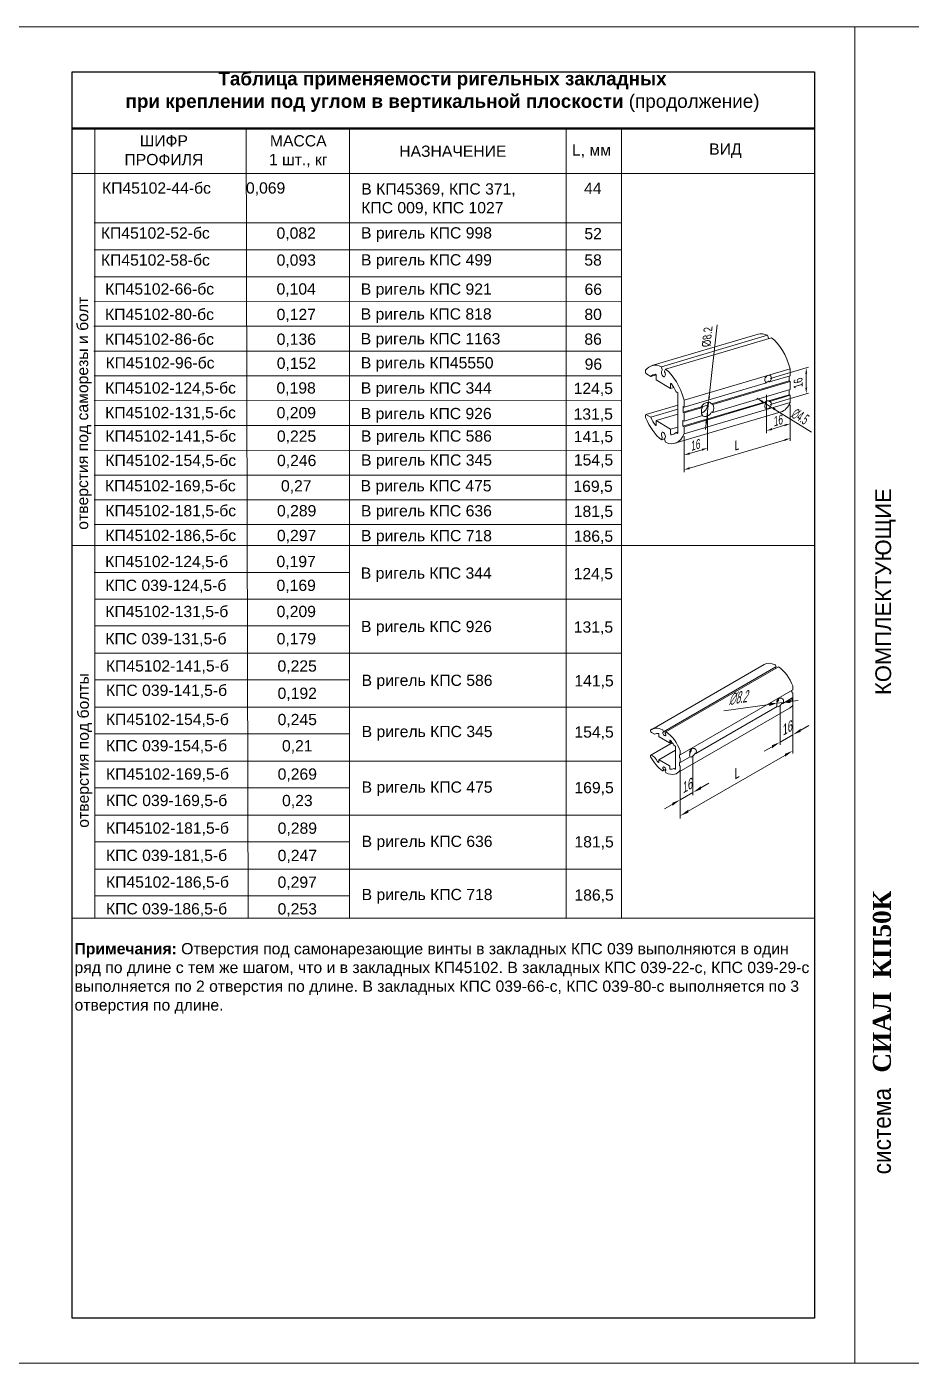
# Model space of a CAD drawing. Extents: x -37 to 4620, y -49 to 348.
# Drawn here: x 1269.9 to 1466.5, y 0 to 297 of the extents above; entities that cross this region are included whole.
import ezdxf
from ezdxf.enums import TextEntityAlignment as Align

# ---------------------------------------------------------------- set-up
doc = ezdxf.new("R2010")
doc.units = 0
doc.header["$LTSCALE"] = 5
doc.layers.get('0').update_dxf_attribs({"linetype": 'CONTINUOUS', "lineweight": 30})
for name, color, linetype, lineweight in [('3', 1, 'CONTINUOUS', 20), ('4', 160, 'CONTINUOUS', 18), ('PV-68991', 7, 'CONTINUOUS', 15), ('PV-8BE8', 7, 'CONTINUOUS', 15), ('Рамки', 1, 'CONTINUOUS', 15), ('Текстовый', 7, 'CONTINUOUS', 9)]:
    doc.layers.add(name, color=color, linetype=linetype, lineweight=lineweight)
doc.layers.add('Скрытые', color=14, linetype='CONTINUOUS', plot=False)
doc.styles.add('24', font='RUSS.SHX', dxfattribs={"width": 0.7, "height": 2.4})
doc.styles.add('3', font='RUSS.SHX', dxfattribs={"width": 0.7, "height": 3})
doc.styles.add('Каталожный', font='arial.ttf', dxfattribs={"height": 2.5})
doc.styles.add('Фирм', font='arial.ttf', dxfattribs={"height": 3.5})
doc.styles.add('Фирм5', font='timesbd.ttf', dxfattribs={"height": 4})

# ---------------------------------------------------------------- blocks, each defined once
blk = doc.blocks.new('*U46')
at = {"layer": 'PV-68991'}
for p, q in [((-1427.65, -1343.16, -89.79), (-1436, -1358.94, -85.04)), ((-1427.87, -1343.42, -89.85), (-1429.69, -1344.99, -91.12)), ((-1439.18, -1348.29, -103.72), (-1438.3, -1348.29, -102.19)), ((-1432.04, -1347.01, -92.77), (-1438.33, -1352.41, -97.16)), ((-1437.41, -1346.77, -102.49), (-1438.23, -1348.32, -102.02)), ((-1432.04, -1347.01, -92.77), (-1437.72, -1357.74, -89.54)), ((-1437.33, -1347.45, -101.51), (-1437.41, -1346.77, -102.49)), ((-1429.69, -1344.99, -91.12), (-1436.78, -1358.4, -87.08)), ((-1432.91, -1346.4, -95.03), (-1432.04, -1347.01, -92.77)), ((-1421.84, -1350.48, -70.59), (-1423.25, -1353.14, -69.79)), ((-1421.84, -1350.48, -70.59), (-1420.03, -1348.92, -69.32)), ((-1443.47, -1357.91, -99.44), (-1471.26, -1410.46, -83.62)), ((-1442.39, -1352.46, -104.25), (-1470.18, -1405, -88.43)), ((-1441.67, -1358.47, -95.59), (-1463.27, -1399.32, -83.29)), ((-1425.11, -1358.14, -66.9), (-1452.9, -1410.69, -51.09)), ((-1423.34, -1356.62, -65.67), (-1451.13, -1409.16, -49.85)), ((-1420.13, -1352.46, -65.14), (-1447.92, -1405, -49.32)), ((-1442.12, -1358.86, -95.9), (-1443.47, -1357.91, -99.44)), ((-1441.67, -1358.47, -95.59), (-1442.12, -1358.86, -95.9)), ((-1440.57, -1359.24, -92.71), (-1441.67, -1358.47, -95.59)), ((-1440.68, -1354.44, -98.81), (-1441.47, -1355.11, -99.36)), ((-1441.47, -1355.11, -99.36), (-1433.62, -1360.61, -78.82)), ((-1440.68, -1354.44, -98.81), (-1441.15, -1355.33, -98.54)), ((-1438.33, -1352.41, -97.16), (-1440.22, -1355.99, -96.08)), ((-1438.33, -1352.41, -97.16), (-1439.19, -1351.81, -99.42)), ((-1430.48, -1357.91, -76.63), (-1431.33, -1359.5, -76.14)), ((-1430.48, -1357.91, -76.63), (-1424.2, -1352.5, -72.23)), ((-1429.62, -1358.51, -74.36), (-1430.48, -1357.91, -76.63)), ((-1425.2, -1357.47, -67.88), (-1425.11, -1358.14, -66.9)), ((-1423.34, -1356.62, -65.67), (-1424.22, -1356.63, -67.2)), ((-1424.2, -1352.5, -72.23), (-1423.33, -1353.11, -69.97)), ((-1437, -1362.44, -82.5), (-1464.79, -1414.98, -66.69)), ((-1442.12, -1358.86, -95.9), (-1463.72, -1399.7, -83.6)), ((-1438.36, -1361.49, -86.04), (-1459.96, -1402.34, -73.75)), ((-1441.02, -1359.63, -93.02), (-1445.87, -1368.8, -90.26)), ((-1439.45, -1360.73, -88.92), (-1444.3, -1369.89, -86.16)), ((-1439.01, -1360.34, -88.6), (-1443.85, -1369.51, -85.84)), ((-1441.02, -1359.63, -93.02), (-1440.57, -1359.24, -92.71)), ((-1439.45, -1360.73, -88.92), (-1441.02, -1359.63, -93.02)), ((-1439.01, -1360.34, -88.6), (-1439.45, -1360.73, -88.92)), ((-1437.91, -1361.11, -85.73), (-1439.01, -1360.34, -88.6)), ((-1438.36, -1361.49, -86.04), (-1437.91, -1361.11, -85.73)), ((-1437, -1362.44, -82.5), (-1438.36, -1361.49, -86.04)), ((-1433.62, -1360.61, -78.82), (-1432.84, -1359.93, -78.27)), ((-1448.52, -1373.81, -88.75), (-1448.08, -1373.43, -88.44)), ((-1444.01, -1369.64, -85.95), (-1445.52, -1372.49, -85.1)), ((-1444.3, -1369.89, -86.16), (-1443.85, -1369.51, -85.84)), ((-1448.52, -1373.81, -88.75), (-1468.81, -1412.17, -77.21)), ((-1446.96, -1374.91, -84.65), (-1467.24, -1413.27, -73.1)), ((-1446.51, -1374.52, -84.33), (-1466.79, -1412.88, -72.79)), ((-1446.51, -1374.52, -84.33), (-1446.96, -1374.91, -84.65)), ((-1464.52, -1401.21, -83.15), (-1469.91, -1411.4, -80.08)), ((-1464.07, -1400.82, -82.84), (-1469.46, -1411.02, -79.77)), ((-1464.07, -1400.82, -82.84), (-1464.52, -1401.21, -83.15)), ((-1463.72, -1399.7, -83.6), (-1463.27, -1399.32, -83.29)), ((-1459.51, -1401.95, -73.43), (-1459.96, -1402.34, -73.75)), ((-1471.26, -1410.46, -83.62), (-1469.91, -1411.4, -80.08)), ((-1460.75, -1403.84, -73.29), (-1466.14, -1414.04, -70.23)), ((-1460.75, -1403.84, -73.29), (-1460.3, -1403.46, -72.98)), ((-1452.01, -1409.17, -51.38), (-1451.13, -1409.16, -49.85)), ((-1469.91, -1411.4, -80.08), (-1469.46, -1411.02, -79.77)), ((-1469.46, -1411.02, -79.77), (-1468.54, -1411.66, -77.36)), ((-1468.81, -1412.17, -77.21), (-1467.24, -1413.27, -73.1)), ((-1467.24, -1413.27, -73.1), (-1466.79, -1412.88, -72.79)), ((-1466.79, -1412.88, -72.79), (-1465.87, -1413.53, -70.38)), ((-1466.14, -1414.04, -70.23), (-1464.79, -1414.98, -66.69))]:
    blk.add_line(p, q, dxfattribs=at)
at = {"layer": 'PV-68991', "extrusion": (0.742404, -0.519837, -0.422618)}
for centre, major_axis, ratio, start_param, end_param in [((-1431.26, -1352.46, -84.7), (11.13, 0, 19.55), 0.519837, -2.536382, -1.752785), ((-1428.25, -1343.16, -90.84), (0.6, 0, 1.05), 0.519837, -1.752785, 0.517507), ((-1431.26, -1352.46, -84.7), (-11.13, 0, -19.55), 0.519837, -0.577407, 0.429804), ((-1438.37, -1348.42, -102.15), (0.148, 0, 0.261), 0.519837, -1.576888, -0.142881), ((-1437.16, -1347.38, -101.31), (-0.148, 0, -0.261), 0.519837, -1.963697, -0.52969), ((-1431.26, -1352.46, -84.7), (11.13, 0, 19.55), 0.519837, -0.353793, 0.429804), ((-1419.65, -1349.18, -68.32), (0.6, 0, 1.05), 0.519837, -2.624085, -0.353793), ((-1431.26, -1352.46, -84.7), (-11.13, 0, -19.55), 0.519837, -2.536382, -1.529171), ((-1425.36, -1357.53, -68.09), (0.148, 0, 0.261), 0.519837, -1.963697, -0.52969), ((-1424.15, -1356.49, -67.24), (-0.148, 0, -0.261), 0.519837, -1.576888, -0.142881), ((-1445.96, -1371.47, -87.14), (0, 2.68, -3.3), 0.742404, -1.624529, 0.081243), ((-1445.96, -1371.47, -87.14), (0, -2.68, 3.3), 0.742404, -1.624529, 0.259314), ((-1446.41, -1371.85, -87.46), (0, 2.68, -3.3), 0.742404, 0.259314, 1.517064), ((-1446.41, -1371.85, -87.46), (0, -2.68, 3.3), 0.742404, 0.259314, 1.517064), ((-1464.75, -1400.02, -85.02), (0, -1.42, 1.75), 0.742404, -0.206725, 5.124696), ((-1464.3, -1399.63, -84.71), (0, -1.42, 1.75), 0.742404, -1.158489, -0.206725), ((-1459.73, -1403.53, -71.88), (0, 1.42, -1.75), 0.742404, -0.206725, 5.124696), ((-1459.28, -1403.15, -71.56), (0, 1.42, -1.75), 0.742404, -1.158489, -0.206725)]:
    blk.add_ellipse(centre, major_axis=major_axis, ratio=ratio, start_param=start_param, end_param=end_param, dxfattribs=at)
at = {"layer": 'PV-68991', "extrusion": (-0.742404, 0.519837, 0.422618)}
for centre, major_axis, ratio, start_param, end_param in [((-1437.22, -1348.28, -100.3), (-0.94, 0, -1.65), 0.519837, 0.142881, 5.10529), ((-1432.68, -1346.21, -94.87), (-0.247, 0, -0.435), 0.519837, -0.974416, 1.053289), ((-1431.26, -1352.46, -84.7), (-8.66, 0, -15.21), 0.519837, -1.292701, -0.974416), ((-1431.26, -1352.46, -84.7), (8.66, 0, 15.21), 0.519837, -0.060598, 0.257686), ((-1431.26, -1352.46, -84.7), (-8.66, 0, -15.21), 0.519837, -0.060598, 0.257686), ((-1439.41, -1352, -99.58), (-0.247, 0, -0.435), 0.519837, -2.088304, -0.060598), ((-1429.84, -1358.7, -74.52), (0.247, 0, 0.435), 0.519837, -0.974416, 1.053289), ((-1425.3, -1356.63, -69.09), (0.94, 0, 1.65), 0.519837, 0.142881, 5.10529), ((-1423.11, -1352.92, -69.81), (0.247, 0, 0.435), 0.519837, -2.088304, -0.060598), ((-1431.26, -1352.46, -84.7), (8.66, 0, 15.21), 0.519837, -1.292701, -0.974416), ((-1443.72, -1369.54, -85.57), (0, -2.68, 3.3), 0.742404, -2.450999, -0.559579), ((-1459.05, -1405, -68.88), (-11.13, 0, -19.55), 0.519837, 0, 0.577407), ((-1459.05, -1405, -68.88), (11.13, 0, 19.55), 0.519837, -1.612421, -0.605211), ((-1451.94, -1409.04, -51.42), (0.148, 0, 0.261), 0.519837, -2.239653, -1.564705), ((-1459.05, -1405, -68.88), (11.13, 0, 19.55), 0.519837, -0.429804, 0)]:
    blk.add_ellipse(centre, major_axis=major_axis, ratio=ratio, start_param=start_param, end_param=end_param, dxfattribs=at)

msp = doc.modelspace()

# ---------------------------------------------------------------- linework, layer by layer
at = {"linetype": 'Continuous', "lineweight": 50}
msp.add_line((1280.039, 274.363, -76.802), (1445.039, 274.369, -76.77), dxfattribs=at)
at = {"layer": '3', "color": 0, "linetype": 'Continuous'}
msp.add_line((1280.039, 264.363, -841.547), (1445.039, 264.363, -76.802), dxfattribs=at)
at = {"layer": '4', "linetype": 'Continuous'}
msp.add_line((1454, 297), (1454, 0), dxfattribs=at)
at = {"layer": '4', "extrusion": (0.573576, -0.346189, 0.742404)}
for p, q in [((1423.384, 230.742, -216.05), (1421.597, 214.815, -222.096)), ((1435.189, 218.861, -230.71), (1443.677, 221.372, -236.097)), ((1443.186, 219.868, -236.419), (1443.186, 216.786, -237.856)), ((1433.182, 213.851, -231.496), (1432.234, 214.437, -230.491)), ((1434.37, 215.174, -231.797), (1434.37, 206.693, -235.751)), ((1435.189, 213.06, -233.415), (1443.677, 215.572, -238.802)), ((1421.086, 210.259, -223.826), (1421.441, 213.42, -222.626)), ((1421.263, 211.296, -223.479), (1421.263, 202.815, -227.434)), ((1434.129, 213.266, -232.5), (1435.266, 212.564, -233.706)), ((1444.378, 206.934, -243.371), (1436.213, 211.978, -234.711)), ((1439.612, 212.989, -236.866), (1439.612, 204.982, -240.6)), ((1439.612, 212.989, -236.866), (1439.612, 208.245, -239.078)), ((1420.93, 208.864, -224.355), (1420.773, 207.47, -224.885)), ((1435.599, 207.601, -236.278), (1438.384, 208.425, -238.045)), ((1416.021, 206.008, -221.895), (1416.021, 201.263, -224.107)), ((1416.021, 206.008, -221.895), (1416.021, 198.001, -225.628)), ((1417.25, 198.908, -226.155), (1438.384, 205.162, -239.566)), ((1420.035, 202.995, -226.401), (1417.25, 202.171, -224.633))]:
    msp.add_line(p, q, dxfattribs=at)
at = {"layer": '4', "extrusion": (0.707107, -0.408248, 0.57735)}
for p, q in [((1424.854, 145.01, -79.609), (1435.009, 146.423, -91.048)), ((1438.067, 146.848, -94.492), (1436.662, 146.653, -92.909)), ((1437.364, 146.138, -94.133), (1437.364, 137.417, -100.3)), ((1439.719, 147.078, -96.353), (1441.372, 147.308, -98.215)), ((1440.193, 147.771, -96.443), (1440.193, 139.05, -102.609)), ((1440.193, 146.068, -97.647), (1440.193, 135.485, -105.13)), ((1440.193, 139.663, -102.176), (1437.364, 138.03, -99.867)), ((1441.96, 140.683, -103.62), (1443.728, 141.704, -105.063)), ((1435.596, 137.009, -98.424), (1433.829, 135.988, -96.98)), ((1416.947, 122.677, -85.717), (1438.425, 135.077, -103.254)), ((1418.007, 134.962, -78.328), (1418.007, 126.242, -84.495)), ((1415.179, 131.626, -77.223), (1415.179, 121.044, -84.706)), ((1415.179, 131.626, -77.223), (1415.179, 124.609, -82.186)), ((1419.775, 127.874, -85.505), (1421.543, 128.895, -86.949)), ((1415.179, 125.221, -81.753), (1418.007, 126.854, -84.062)), ((1413.411, 124.2, -80.309), (1411.643, 123.18, -78.866))]:
    msp.add_line(p, q, dxfattribs=at)
msp.add_arc((845.772, -752.825, 902.361), 1.063, 68.51657, 154.66044, dxfattribs=at)
at = {"layer": '4', "extrusion": (0.573576, -0.346189, 0.742404)}
for points in [[(933.827, -991.145, 576.143), (934.142, -991.533, 576.143), (935.148, -990.393, 576.143)], [(931.189, -993.29, 576.143), (931.504, -993.678, 576.143), (930.182, -994.43, 576.143)], [(918.371, -969.747, 576.143), (918.635, -970.172, 576.143), (917.228, -970.75, 576.143)], [(923.414, -983.988, 576.143), (923.914, -983.992, 576.143), (923.653, -985.49, 576.143)], [(923.377, -988.788, 576.143), (923.877, -988.791, 576.143), (923.639, -987.29, 576.143)], [(912.932, -973.119, 576.143), (913.195, -973.544, 576.143), (914.338, -972.541, 576.143)], [(921.9, -993.608, 576.143), (921.512, -993.923, 576.143), (922.653, -994.93, 576.143)], [(919.756, -990.97, 576.143), (919.368, -991.285, 576.143), (918.615, -989.964, 576.143)], [(919.107, -995.879, 576.143), (918.719, -996.194, 576.143), (919.859, -997.2, 576.143)], [(905.625, -973.589, 576.143), (905.237, -973.904, 576.143), (904.485, -972.583, 576.143)], [(907.77, -976.227, 576.143), (907.382, -976.543, 576.143), (908.522, -977.549, 576.143)], [(902.832, -975.86, 576.143), (902.444, -976.175, 576.143), (901.692, -974.854, 576.143)]]:
    msp.add_solid(points, dxfattribs=at)
at = {"layer": '4', "extrusion": (0.707107, -0.408248, 0.57735)}
for points in [[(844.69, -749.405, 902.361), (843.93, -749.747, 902.361), (845.336, -751.856, 902.361)], [(847.613, -755.903, 902.361), (846.853, -756.245, 902.361), (846.208, -753.794, 902.361)], [(843.11, -764.679, 902.361), (842.521, -765.268, 902.361), (841.048, -763.206, 902.361)], [(836.746, -758.315, 902.361), (836.157, -758.904, 902.361), (838.219, -760.377, 902.361)], [(836.487, -764.231, 902.361), (835.898, -764.82, 902.361), (837.96, -766.293, 902.361)], [(820.925, -742.493, 902.361), (820.335, -743.083, 902.361), (818.862, -741.02, 902.361)], [(814.561, -736.13, 902.361), (813.971, -736.719, 902.361), (816.034, -738.192, 902.361)], [(815.009, -742.752, 902.361), (814.42, -743.342, 902.361), (812.947, -741.279, 902.361)]]:
    msp.add_solid(points, dxfattribs=at)
at = {"layer": 'PV-8BE8', "extrusion": (-1.1e-15, 0.816497, 0.57735)}
for p, q in [((1433.845, 155.296, -76.79), (1408.831, 140.854, -76.79)), ((1436.456, 154.73, -76.79), (1411.442, 140.289, -76.79)), ((1436.997, 154.782, -76.79), (1411.983, 140.341, -76.79)), ((1436.326, 155.157, -76.79), (1436.465, 154.8, -76.79)), ((1440.167, 149.653, -76.79), (1415.153, 135.211, -76.79)), ((1440.016, 149.566, -76.79), (1440.016, 149.098, -76.79)), ((1440.193, 150.463, -76.79), (1440.193, 149.71, -76.79)), ((1440.193, 148.792, -76.79), (1440.193, 147.975, -76.79)), ((1439.47, 145.553, -76.79), (1414.456, 131.111, -76.79)), ((1436.713, 145.924, -76.79), (1418.607, 135.47, -76.79)), ((1440.167, 147.918, -76.79), (1437.964, 146.646, -76.79)), ((1440.016, 147.831, -76.79), (1440.016, 147.363, -76.79)), ((1440.193, 147.057, -76.79), (1440.193, 146.304, -76.79)), ((1408.763, 140.197, -76.79), (1409.442, 139.805, -76.79)), ((1410.406, 139.811, -76.79), (1410.406, 139.351, -76.79)), ((1411.451, 140.358, -76.79), (1411.312, 140.715, -76.79)), ((1411.975, 140.333, -76.79), (1411.836, 140.135, -76.79)), ((1413.418, 137.884, -76.79), (1408.612, 135.109, -76.79)), ((1410.494, 139.198, -76.79), (1412.792, 137.871, -76.79)), ((1413.258, 138.098, -76.79), (1412.855, 137.865, -76.79)), ((1412.881, 137.922, -76.79), (1412.881, 138.383, -76.79)), ((1413.844, 137.264, -76.79), (1414.03, 137.157, -76.79)), ((1414.118, 137.004, -76.79), (1414.118, 132.105, -76.79)), ((1409.442, 134.702, -76.79), (1408.763, 135.094, -76.79)), ((1410.406, 134.044, -76.79), (1410.406, 133.583, -76.79)), ((1414.118, 136.229, -76.79), (1410.432, 134.101, -76.79)), ((1412.792, 132.768, -76.79), (1410.494, 134.095, -76.79)), ((1415.002, 134.656, -76.79), (1415.002, 135.166, -76.79)), ((1417.356, 134.748, -76.79), (1415.153, 133.476, -76.79)), ((1415.179, 135.268, -76.79), (1415.179, 136.021, -76.79)), ((1415.179, 133.533, -76.79), (1415.179, 134.35, -76.79)), ((1411.969, 132.01, -76.79), (1411.303, 131.625, -76.79)), ((1411.312, 131.633, -76.79), (1411.451, 131.83, -76.79)), ((1411.836, 131.608, -76.79), (1411.975, 131.25, -76.79)), ((1411.91, 131.715, -76.79), (1411.844, 131.677, -76.79)), ((1412.881, 132.154, -76.79), (1412.881, 132.615, -76.79)), ((1414.03, 132.053, -76.79), (1413.844, 132.161, -76.79)), ((1415.002, 132.921, -76.79), (1415.002, 133.431, -76.79)), ((1415.179, 131.862, -76.79), (1415.179, 132.615, -76.79))]:
    msp.add_line(p, q, dxfattribs=at)
at = {"layer": 'PV-8BE8', "extrusion": (1.2e-15, 3e-16, -1)}
for centre, major_axis, start_param, end_param in [((1436.657, 150.425, -76.79), (-2.812, 4.871), 0, 0.6890987), ((1436.28, 155.153, -76.79), (0.0375, -0.065), -2.452494, -1.3089969), ((1440.104, 150.514, -76.79), (0.062, -0.108), -1.2667634, -0.7853982), ((1437.364, 146.75, -76.79), (-0.531, -0.92), 0.2954408, 1.2753555), ((1410.317, 139.862, -76.79), (-0.063, 0.108), 0.328489, 2.3561945), ((1417.83, 135.677, -76.79), (0.531, 0.92), -1.5725264, 0.0017301)]:
    msp.add_ellipse(centre, major_axis=major_axis, ratio=0.5773503, start_param=start_param, end_param=end_param, dxfattribs=at)
at = {"layer": 'PV-8BE8'}
for centre, major_axis, start_param, end_param in [((1436.657, 154.303, -76.79), (-0.238, 0.411), 0.134531, 1.0284629), ((1440.104, 149.047, -76.79), (0.063, -0.108), -2.3561945, -0.7853982), ((1436.304, 147.363, -76.79), (0.531, 0.92), -1.7779777, -0.9825054), ((1440.104, 147.312, -76.79), (0.063, -0.108), -2.3561945, -0.7853982), ((1408.763, 140.444, -76.79), (-0.151, 0.262), 0.0859023, 2.3561945), ((1411.643, 135.983, -76.79), (-2.812, 4.871), -0.6890987, 0.0859023), ((1409.442, 139.907, -76.79), (0.062, -0.108), -0.7853982, -0.0216117), ((1411.266, 140.711, -76.79), (-0.0375, 0.065), -1.8325957, -0.6890987), ((1411.405, 140.354, -76.79), (0.0375, -0.065), -0.1250096, 1.3089969), ((1411.882, 140.078, -76.79), (-0.0375, 0.065), 0.2617994, 1.6958059), ((1412.021, 140.276, -76.79), (-0.0375, 0.065), -0.8816977, 0.2617994), ((1411.643, 135.983, -76.79), (-2.812, 4.871), -1.8748292, -0.8816977), ((1410.494, 139.3, -76.79), (0.063, -0.108), -2.3561945, -0.7853982), ((1412.792, 137.973, -76.79), (0.063, -0.108), -0.7853982, 0.7853982), ((1413.844, 137.366, -76.79), (0.062, -0.108), -1.5491847, -0.7853982), ((1408.763, 134.847, -76.79), (-0.151, 0.262), -0.7853982, 1.484894), ((1411.643, 135.983, -76.79), (2.812, -4.871), -1.6566986, -0.8816977), ((1409.442, 134.6, -76.79), (-0.062, 0.108), -1.5491847, -0.7853982), ((1410.494, 133.993, -76.79), (-0.063, 0.108), -0.7853982, 0.7853982), ((1415.09, 135.319, -76.79), (0.062, -0.108), -0.7853982, 0.7853982), ((1415.09, 134.401, -76.79), (-0.062, 0.108), -2.3561945, -0.7853982), ((1415.09, 136.072, -76.79), (-0.062, 0.108), -2.3561945, -1.8748292), ((1416.947, 136.187, -76.79), (0.531, 0.92), -1.7779777, -0.9825054), ((1411.266, 131.69, -76.79), (0.0375, -0.065), -0.8816977, 0.2617994), ((1411.405, 131.888, -76.79), (0.0375, -0.065), 0.2617994, 1.6958059), ((1411.882, 131.612, -76.79), (-0.0375, 0.065), -0.1250096, 1.3089969), ((1412.021, 131.254, -76.79), (0.0375, -0.065), -1.8325957, -0.6890987), ((1411.643, 135.983, -76.79), (2.812, -4.871), -0.6890987, 0.3040329), ((1412.792, 132.666, -76.79), (-0.063, 0.108), -2.3561945, -0.7853982), ((1413.844, 132.059, -76.79), (-0.062, 0.108), -0.7853982, -0.0216117), ((1415.09, 133.584, -76.79), (0.062, -0.108), -0.7853982, 0.7853982), ((1415.09, 132.666, -76.79), (-0.062, 0.108), -2.3561945, -0.7853982), ((1415.09, 131.914, -76.79), (0.062, -0.108), 0.3040329, 0.7853982)]:
    msp.add_ellipse(centre, major_axis=major_axis, ratio=0.5773503, start_param=start_param, end_param=end_param, dxfattribs=at)
at = {"layer": 'PV-8BE8', "extrusion": (1.5e-15, 4e-16, -1)}
for centre, major_axis, start_param in [((1436.419, 154.795, -76.79), (0.0375, -0.065), -1.3089969), ((1436.657, 150.425, -76.79), (2.813, -4.871), -0.3040329)]:
    msp.add_ellipse(centre, major_axis=major_axis, ratio=0.5773503, start_param=start_param, end_param=0, dxfattribs=at)
at = {"layer": 'PV-8BE8', "extrusion": (1.3e-15, 3e-16, -1)}
for centre, major_axis, start_param, end_param in [((1437.034, 154.717, -76.79), (-0.0375, 0.065), 0, 0.8816977), ((1415.09, 135.115, -76.79), (-0.062, 0.108), -0.7853982, 0.7853982), ((1415.09, 133.38, -76.79), (-0.062, 0.108), -0.7853982, 0.7853982), ((1415.09, 132.87, -76.79), (-0.062, 0.108), -2.3561945, -0.7853982)]:
    msp.add_ellipse(centre, major_axis=major_axis, ratio=0.5773503, start_param=start_param, end_param=end_param, dxfattribs=at)
at = {"layer": 'PV-8BE8', "extrusion": (1.1e-15, 2e-16, -1)}
for centre, major_axis, start_param, end_param in [((1436.657, 150.425, -76.79), (2.812, -4.871), -2.259895, -1.2667634), ((1418.007, 135.575, -76.79), (-0.531, -0.92), 0.2954408, 1.2753555)]:
    msp.add_ellipse(centre, major_axis=major_axis, ratio=0.5773503, start_param=start_param, end_param=end_param, dxfattribs=at)
at = {"layer": 'PV-8BE8', "extrusion": (1.4e-15, 2e-16, -1)}
for centre, major_axis, start_param, end_param in [((1440.104, 148.843, -76.79), (0.062, -0.108), -2.3561945, -0.7853982), ((1440.104, 147.108, -76.79), (0.062, -0.108), -2.3561945, -0.7853982), ((1417.83, 135.677, -76.79), (-0.531, -0.92), -1.5725264, -0.0696665), ((1414.03, 132.156, -76.79), (0.062, -0.108), -0.7853982, 0.7853982)]:
    msp.add_ellipse(centre, major_axis=major_axis, ratio=0.5773503, start_param=start_param, end_param=end_param, dxfattribs=at)
at = {"layer": 'PV-8BE8', "extrusion": (1.3e-15, 2e-16, -1)}
for centre, major_axis, start_param, end_param in [((1440.104, 149.761, -76.79), (0.062, -0.108), -0.7853982, 0), ((1412.969, 138.332, -76.79), (-0.062, 0.108), -0.7853982, 1.2423074), ((1414.03, 137.055, -76.79), (0.062, -0.108), -2.3561945, -0.7853982), ((1410.317, 133.634, -76.79), (0.063, -0.108), -0.7853982, 1.2423074)]:
    msp.add_ellipse(centre, major_axis=major_axis, ratio=0.5773503, start_param=start_param, end_param=end_param, dxfattribs=at)
at = {"layer": 'PV-8BE8', "extrusion": (9e-16, 5e-16, -1)}
msp.add_ellipse((1437.187, 146.852, -76.79), major_axis=(0.531, 0.92), ratio=0.5773503, start_param=-1.5725264, end_param=0.0017301, dxfattribs=at)
at = {"layer": 'PV-8BE8', "extrusion": (1.4e-15, 3e-16, -1)}
for centre, major_axis, start_param, end_param in [((1437.187, 146.852, -76.79), (-0.531, -0.92), -1.5725264, -0.0696665), ((1411.643, 132.105, -76.79), (-0.238, 0.411), -1.6958059, 3.2666022)]:
    msp.add_ellipse(centre, major_axis=major_axis, ratio=0.5773503, start_param=start_param, end_param=end_param, dxfattribs=at)
at = {"layer": 'PV-8BE8', "extrusion": (1.3e-15, 1e-16, -1)}
msp.add_ellipse((1437.364, 146.75, -76.79), major_axis=(0.531, 0.92), ratio=0.5773503, start_param=0.2954408, end_param=1.2753555, dxfattribs=at)
at = {"layer": 'PV-8BE8', "extrusion": (1.3e-15, 5e-16, -1)}
msp.add_ellipse((1440.104, 148.026, -76.79), major_axis=(0.062, -0.108), ratio=0.5773503, start_param=-0.7853982, end_param=0, dxfattribs=at)
at = {"layer": 'PV-8BE8', "extrusion": (1.1e-15, 1e-16, -1)}
for centre, major_axis, start_param, end_param in [((1440.104, 146.355, -76.79), (0.062, -0.108), -0.7853982, -0.3040329), ((1411.643, 135.983, -76.79), (-2.187, 3.789), 0.0216117, 0.328489)]:
    msp.add_ellipse(centre, major_axis=major_axis, ratio=0.5773503, start_param=start_param, end_param=end_param, dxfattribs=at)
at = {"layer": 'PV-8BE8', "extrusion": (1.2e-15, 2e-16, -1)}
for centre, major_axis, start_param, end_param in [((1411.643, 139.861, -76.79), (0.238, -0.411), -1.6958059, 3.2666022), ((1415.09, 134.605, -76.79), (-0.062, 0.108), -2.3561945, -0.7853982), ((1411.643, 135.983, -76.79), (2.188, -3.789), 0.0216117, 0.328489)]:
    msp.add_ellipse(centre, major_axis=major_axis, ratio=0.5773503, start_param=start_param, end_param=end_param, dxfattribs=at)
at = {"layer": 'PV-8BE8', "extrusion": (1.4e-15, 4e-16, -1)}
msp.add_ellipse((1411.643, 135.983, -76.79), major_axis=(2.188, -3.789), ratio=0.5773503, start_param=-1.8992853, end_param=-1.592408, dxfattribs=at)
at = {"layer": 'PV-8BE8', "extrusion": (1.1e-15, 0, -1)}
msp.add_ellipse((1411.643, 135.983, -76.79), major_axis=(-2.187, 3.789), ratio=0.5773503, start_param=-1.8992853, end_param=-1.592408, dxfattribs=at)
at = {"layer": 'PV-8BE8', "extrusion": (1e-15, 3e-16, -1)}
msp.add_ellipse((1418.007, 135.575, -76.79), major_axis=(0.531, 0.92), ratio=0.5773503, start_param=0.2954408, end_param=1.2753555, dxfattribs=at)
at = {"layer": 'PV-8BE8', "extrusion": (1e-15, 2e-16, -1)}
msp.add_ellipse((1412.969, 132.103, -76.79), major_axis=(0.063, -0.108), ratio=0.5773503, start_param=0.328489, end_param=2.3561945, dxfattribs=at)
at = {"layer": 'PV-8BE8'}
for points, knots in [([(1436.668, 146.961, -76.79), (1436.657, 146.967, -76.79), (1436.648, 146.977, -76.79), (1436.633, 147.002, -76.79), (1436.628, 147.017, -76.79), (1436.623, 147.051, -76.79), (1436.625, 147.074, -76.79), (1436.635, 147.118, -76.79), (1436.645, 147.139, -76.79), (1436.655, 147.158, -76.79)], [0, 0, 0, 0, 0.03687425, 0.03687425, 0.07374849, 0.07374849, 0.12496911, 0.12496911, 0.17618972, 0.17618972, 0.17618972, 0.17618972]), ([(1436.701, 146.776, -76.79), (1436.707, 146.793, -76.79), (1436.712, 146.812, -76.79), (1436.716, 146.851, -76.79), (1436.715, 146.871, -76.79), (1436.709, 146.904, -76.79), (1436.704, 146.919, -76.79), (1436.689, 146.944, -76.79), (1436.679, 146.955, -76.79), (1436.668, 146.961, -76.79)], [0.15855332, 0.15855332, 0.15855332, 0.15855332, 0.20290149, 0.20290149, 0.24724967, 0.24724967, 0.28495841, 0.28495841, 0.32266715, 0.32266715, 0.32266715, 0.32266715]), ([(1437.883, 146.642, -76.79), (1437.873, 146.648, -76.79), (1437.86, 146.651, -76.79), (1437.833, 146.65, -76.79), (1437.819, 146.646, -76.79), (1437.79, 146.631, -76.79), (1437.773, 146.618, -76.79), (1437.744, 146.585, -76.79), (1437.73, 146.566, -76.79), (1437.72, 146.547, -76.79)], [0.37059092, 0.37059092, 0.37059092, 0.37059092, 0.40746517, 0.40746517, 0.44433941, 0.44433941, 0.49556003, 0.49556003, 0.54678064, 0.54678064, 0.54678064, 0.54678064]), ([(1437.883, 147.663, -76.79), (1437.895, 147.656, -76.79), (1437.908, 147.648, -76.79), (1437.935, 147.629, -76.79), (1437.949, 147.619, -76.79), (1437.975, 147.598, -76.79), (1437.989, 147.586, -76.79), (1438.012, 147.563, -76.79), (1438.021, 147.551, -76.79), (1438.027, 147.541, -76.79)], [0.32266715, 0.32266715, 0.32266715, 0.32266715, 0.36037589, 0.36037589, 0.39808463, 0.39808463, 0.4424328, 0.4424328, 0.48678098, 0.48678098, 0.48678098, 0.48678098]), ([(1438.027, 146.725, -76.79), (1438.021, 146.708, -76.79), (1438.012, 146.691, -76.79), (1437.989, 146.663, -76.79), (1437.975, 146.652, -76.79), (1437.949, 146.638, -76.79), (1437.935, 146.634, -76.79), (1437.908, 146.632, -76.79), (1437.895, 146.636, -76.79), (1437.883, 146.642, -76.79)], [-0.16411383, -0.16411383, -0.16411383, -0.16411383, -0.11976566, -0.11976566, -0.07541748, -0.07541748, -0.03770874, -0.03770874, 0, 0, 0, 0]), ([(1417.311, 135.785, -76.79), (1417.3, 135.791, -76.79), (1417.291, 135.801, -76.79), (1417.276, 135.826, -76.79), (1417.271, 135.841, -76.79), (1417.266, 135.876, -76.79), (1417.268, 135.898, -76.79), (1417.278, 135.942, -76.79), (1417.288, 135.963, -76.79), (1417.298, 135.982, -76.79)], [0, 0, 0, 0, 0.03687425, 0.03687425, 0.07374849, 0.07374849, 0.12496911, 0.12496911, 0.17618972, 0.17618972, 0.17618972, 0.17618972]), ([(1417.344, 135.6, -76.79), (1417.35, 135.617, -76.79), (1417.355, 135.636, -76.79), (1417.359, 135.676, -76.79), (1417.358, 135.695, -76.79), (1417.352, 135.728, -76.79), (1417.347, 135.743, -76.79), (1417.332, 135.769, -76.79), (1417.322, 135.779, -76.79), (1417.311, 135.785, -76.79)], [0.15855332, 0.15855332, 0.15855332, 0.15855332, 0.20290149, 0.20290149, 0.24724967, 0.24724967, 0.28495841, 0.28495841, 0.32266715, 0.32266715, 0.32266715, 0.32266715]), ([(1418.526, 135.466, -76.79), (1418.516, 135.472, -76.79), (1418.503, 135.476, -76.79), (1418.476, 135.475, -76.79), (1418.462, 135.47, -76.79), (1418.433, 135.456, -76.79), (1418.416, 135.442, -76.79), (1418.386, 135.409, -76.79), (1418.373, 135.39, -76.79), (1418.363, 135.372, -76.79)], [0.37059092, 0.37059092, 0.37059092, 0.37059092, 0.40746517, 0.40746517, 0.44433941, 0.44433941, 0.49556003, 0.49556003, 0.54678064, 0.54678064, 0.54678064, 0.54678064]), ([(1418.526, 136.487, -76.79), (1418.537, 136.48, -76.79), (1418.551, 136.472, -76.79), (1418.578, 136.454, -76.79), (1418.592, 136.443, -76.79), (1418.618, 136.423, -76.79), (1418.632, 136.41, -76.79), (1418.655, 136.387, -76.79), (1418.664, 136.375, -76.79), (1418.67, 136.366, -76.79)], [0.32266715, 0.32266715, 0.32266715, 0.32266715, 0.36037589, 0.36037589, 0.39808463, 0.39808463, 0.4424328, 0.4424328, 0.48678098, 0.48678098, 0.48678098, 0.48678098]), ([(1418.67, 135.549, -76.79), (1418.664, 135.532, -76.79), (1418.655, 135.516, -76.79), (1418.632, 135.487, -76.79), (1418.618, 135.476, -76.79), (1418.592, 135.462, -76.79), (1418.578, 135.458, -76.79), (1418.551, 135.457, -76.79), (1418.537, 135.46, -76.79), (1418.526, 135.466, -76.79)], [-0.16411383, -0.16411383, -0.16411383, -0.16411383, -0.11976566, -0.11976566, -0.07541748, -0.07541748, -0.03770874, -0.03770874, 0, 0, 0, 0])]:
    msp.add_open_spline(points, degree=3, knots=knots, dxfattribs=at)
at = {"layer": 'PV-8BE8', "extrusion": (1.5406e-12, 8.926e-13, -1)}
msp.add_open_spline([(1436.713, 145.924, -76.79), (1436.715, 145.925, -76.79), (1436.716, 145.929, -76.79), (1436.712, 145.941, -76.79), (1436.707, 145.95, -76.79), (1436.701, 145.959, -76.79)], degree=3, knots=[0.078915178, 0.078915178, 0.078915178, 0.078915178, 0.119765655, 0.119765655, 0.164113831, 0.164113831, 0.164113831, 0.164113831], dxfattribs=at)
at = {"layer": 'PV-8BE8', "extrusion": (-4.4425e-12, -6.5117e-12, -1)}
for points in [[(1437.72, 147.772, -76.79), (1437.73, 147.766, -76.79), (1437.744, 147.757, -76.79), (1437.773, 147.737, -76.79), (1437.79, 147.725, -76.79), (1437.819, 147.704, -76.79), (1437.833, 147.695, -76.79), (1437.86, 147.677, -76.79), (1437.873, 147.669, -76.79), (1437.883, 147.663, -76.79)], [(1418.363, 136.596, -76.79), (1418.373, 136.59, -76.79), (1418.386, 136.582, -76.79), (1418.416, 136.561, -76.79), (1418.433, 136.549, -76.79), (1418.462, 136.529, -76.79), (1418.476, 136.519, -76.79), (1418.503, 136.501, -76.79), (1418.516, 136.493, -76.79), (1418.526, 136.487, -76.79)]]:
    msp.add_open_spline(points, degree=3, knots=[-0.17618972, -0.17618972, -0.17618972, -0.17618972, -0.12496911, -0.12496911, -0.07374849, -0.07374849, -0.03687425, -0.03687425, 0, 0, 0, 0], dxfattribs=at)
at = {"layer": 'PV-8BE8', "extrusion": (4.5168e-12, 1.8474e-12, -1)}
msp.add_open_spline([(1417.356, 134.748, -76.79), (1417.358, 134.75, -76.79), (1417.359, 134.753, -76.79), (1417.355, 134.765, -76.79), (1417.35, 134.774, -76.79), (1417.344, 134.784, -76.79)], degree=3, knots=[0.078915178, 0.078915178, 0.078915178, 0.078915178, 0.119765655, 0.119765655, 0.164113831, 0.164113831, 0.164113831, 0.164113831], dxfattribs=at)
at = {"layer": 'Рамки', "linetype": 'Continuous'}
for p, q in [((1285.058, 274.364, -76.804), (1285.064, 98.918, -76.791)), ((1318.702, 274.365, -76.806), (1319.143, 98.918, -76.759)), ((1341.701, 274.366, -76.805), (1341.696, 98.918, -76.791)), ((1389.853, 274.367, -76.805), (1389.853, 98.918, -76.791)), ((1402.108, 274.368, -76.805), (1402.111, 98.918, -76.791)), ((1445.016, 268.103, -76.772), (1445.1, 120.858, -76.783)), ((1284.923, 253.429, -841.546), (1402.108, 253.428, -841.546)), ((1284.925, 247.427, -841.546), (1402.109, 247.401, -841.546)), ((1284.925, 241.426, -841.546), (1402.109, 241.425, -841.546)), ((1284.887, 235.923, -76.801), (1401.936, 235.897, -76.801)), ((1284.874, 230.433, -76.803), (1401.936, 230.432, -76.803)), ((1284.874, 224.933, -76.803), (1401.936, 224.906, -76.803)), ((1284.887, 219.421, -76.804), (1401.936, 219.44, -76.804)), ((1284.888, 213.91, -76.804), (1401.936, 213.883, -76.804)), ((1284.887, 208.399, -76.799), (1401.936, 208.4, -76.807)), ((1284.888, 202.887, -76.799), (1401.936, 202.861, -76.819)), ((1284.887, 197.376, -76.803), (1401.937, 197.375, -76.803)), ((1284.888, 191.864, -76.798), (1401.937, 191.838, -76.798)), ((1284.887, 186.353, -76.793), (1401.937, 186.355, -76.798)), ((1279.843, 181.703, -76.803), (1444.88, 181.708, -76.808)), ((1284.944, 175.716, -76.792), (1341.527, 175.703, -76.792)), ((1285.013, 169.771, -76.787), (1401.937, 169.77, -76.788)), ((1285.078, 163.846, -76.776), (1341.661, 163.834, -76.776)), ((1285.013, 157.779, -76.775), (1401.937, 157.778, -76.776)), ((1285.078, 151.854, -76.764), (1341.661, 151.842, -76.764)), ((1285.064, 145.787, -76.764), (1401.937, 145.786, -76.764)), ((1285.064, 139.857, -76.764), (1341.661, 139.844, -76.764)), ((1285.064, 133.788, -76.764), (1401.938, 133.788, -76.764)), ((1285.063, 127.858, -76.764), (1341.66, 127.845, -76.764)), ((1285.064, 121.788, -76.764), (1401.938, 121.788, -76.764)), ((1285.063, 115.858, -76.764), (1341.66, 115.845, -76.764)), ((1285.064, 109.791, -76.764), (1401.938, 109.79, -76.791)), ((1285.063, 103.861, -76.764), (1341.66, 103.848, -76.764)), ((1280.055, 98.918, -76.764), (1444.928, 98.918, -76.764))]:
    msp.add_line(p, q, dxfattribs=at)
msp.add_lwpolyline([(1260, 297), (1470, 297), (1470, 0), (1260, 0)], close=True, dxfattribs=at)
at = {"layer": 'Скрытые', "linetype": 'Continuous'}
msp.add_lwpolyline([(1280, 10), (1280, 287), (1445, 287), (1445, 10)], close=True, dxfattribs=at)

# ---------------------------------------------------------------- block references
at = {"layer": 'PV-68991', "extrusion": (-1.8e-15, 0.906308, 0.422618), "xscale": 0.4, "yscale": 0.4, "zscale": 0.4, "rotation": 304.9999999999998}
msp.add_blockref('*U46', (-639.909, -318.323, 194.516), dxfattribs=at)

# ---------------------------------------------------------------- texts
at = {"layer": '4', "extrusion": (0.707107, -0.408248, 0.57735), "width": 0.7}
for s, rotation, style, p in [('∅8.2', 294.21636, '24', (839.76, -736.151, 902.361)), ('16', 315, '24', (839.722, -760.112, 902.361)), ('L', 315, '24', (825.913, -752.478, 902.361)), ('16', 315, '3', (817.536, -737.927, 902.361))]:
    msp.add_text(s, height=3, rotation=rotation, dxfattribs=dict(at, style=style)).set_placement(p)
at = {"layer": '4', "extrusion": (0.573576, -0.346189, 0.742404), "char_height": 2.4, "attachment_point": 5, "style": '24'}
for s, insert, text_direction in [('\\A1;%%C8.2', (1421.185, 228.086, -215.906), (0.10433, 0.9298, 0.352968)), ('\\A1;16', (1441.384, 217.794, -235.994), (0, 0.906308, 0.422618)), ('\\A1;16', (1436.991, 209.528, -236.231), (0.819152, 0.242404, -0.519837)), ('\\A1;16', (1418.642, 204.098, -224.587), (0.819152, 0.242404, -0.519837)), ('\\A1;L', (1427.817, 204.029, -231.931), (0.819152, 0.242404, -0.519837))]:
    msp.add_mtext(s, dxfattribs=dict(at, insert=insert, text_direction=text_direction))
at = {"layer": '4', "extrusion": (-0.564832, 0.36028, 0.742404), "insert": (1441.875, 210.373, -243.559), "char_height": 2.4, "attachment_point": 5, "text_direction": (0.621763, -0.40571, 0.669933), "style": '24'}
msp.add_mtext('\\A1;∅4.5', dxfattribs=at)
at = {"layer": 'Текстовый', "style": 'Фирм'}
msp.add_text('КОМПЛЕКТУЮЩИЕ', height=3.5, rotation=90, dxfattribs=at).set_placement((1462.043, 148.5))
at = {"layer": 'Текстовый', "style": 'Фирм5'}
msp.add_text('СИАЛ  КП50К', height=4, rotation=90, dxfattribs=at).set_placement((1462, 84.805), align=Align.CENTER)
at = {"layer": 'Текстовый', "style": 'Фирм', "width": 0.9}
msp.add_text(' система ', height=4, rotation=90, dxfattribs=at).set_placement((1462, 51.576), align=Align.CENTER)
at = {"layer": 'Текстовый', "color": 1, "linetype": 'Continuous', "style": 'Каталожный'}
for s, insert, char_height, width, attachment_point in [('\\pxqc;{\\fArial|b1|i0|c204|p34;\\C256;Таблица применяемости ригельных закладных\\Pпри креплении под углом в вертикальной плоскости\\fArial|b0|i0|c204|p34; (продолжение)}', (1279.836, 286.973, -76.803), 3, 165, 1), ('\\pxqc;ШИФР ПРОФИЛЯ', (1290.869, 272.899, -76.803), 2.5, 19.07565, 1), ('\\pxqc;МАССА\\P1 шт., кг', (1320.74, 272.9, -76.803), 2.5, 19.07565, 1), ('\\pxqc;НАЗНАЧЕНИЕ', (1355.126, 270.591, -76.803), 2.5, 19.00601, 1), ('\\pxqc;L, мм', (1389.409, 270.847, -76.803), 2.5, 12.07883, 1), ('\\pxqc;ВИД', (1425.208, 269.452, -76.803), 2.5, 34.37828, 5), ('\\pxql;КП45102-44-бc', (1286.652, 262.407, -841.547), 2.5, 24.60508, 1), ('\\pxqc;0,069', (1315.271, 262.427, -841.547), 2.5, 15.5044, 1), ('\\pxql;В КП45369, КПС 371, \\PКПС 009, КПС 1027', (1344.277, 262.206, -841.547), 2.5, 45.57624, 1), ('\\pxqc;44', (1389.613, 262.358, -841.547), 2.5, 12.26033, 1), ('\\pxql;КП45102-52-бc', (1286.404, 252.414, -841.546), 2.5, 25.49315, 1), ('\\pxql;В ригель КПC 998', (1344.224, 252.441, -841.546), 2.5, 52.99312, 1), ('\\pxqc;0,082', (1322.103, 252.394, -841.546), 2.5, 15.42599, 1), ('\\pxqc;52', (1389.683, 252.275, -841.546), 2.5, 12.26033, 1), ('\\pxql;КП45102-58-бc', (1286.42, 246.419, -841.546), 2.5, 25.49315, 1), ('\\pxqc;0,093', (1322.119, 246.399, -841.546), 2.5, 15.42599, 1), ('\\pxql;В ригель КПC 499', (1344.214, 246.446, -841.546), 2.5, 52.99312, 1), ('\\pxqc;58', (1389.671, 246.419, -841.546), 2.5, 12.26033, 1), ('\\pxql;КП45102-66-бс', (1287.356, 239.984, -76.803), 2.5, 25.49315, 1), ('\\pxqc;0,104', (1322.057, 239.984, -76.803), 2.5, 15.5044, 1), ('\\pxql;В ригель КПC 921', (1344.178, 239.957, -76.803), 2.5, 52.99312, 1), ('\\pxqc;66', (1389.716, 239.914, -76.803), 2.5, 12.26033, 1), ('\\pxql;КП45102-80-бс', (1287.336, 234.339, -76.803), 2.5, 25.49315, 1), ('\\pxqc;0,127', (1322.119, 234.319, -76.803), 2.5, 15.42599, 1), ('\\pxql;В ригель КПC 818', (1344.157, 234.428, -76.803), 2.5, 52.99312, 1), ('\\pxqc;80', (1389.683, 234.342, -76.803), 2.5, 12.26033, 1), ('\\pxql;КП45102-86-бс', (1287.334, 228.827, -76.803), 2.5, 25.49315, 1), ('\\pxqc;0,136', (1322.132, 228.813, -76.803), 2.5, 15.42599, 1), ('\\pxql;В ригель КПC 1163', (1344.156, 228.915, -76.803), 2.5, 52.99312, 1), ('\\pxqc;86', (1389.682, 228.829, -76.803), 2.5, 12.26033, 1), ('\\pxql;КП45102-96-бс', (1287.453, 223.569, -76.804), 2.5, 24.60508, 1), ('\\pxqc;0,152', (1322.155, 223.477, -76.804), 2.5, 15.42599, 1), ('\\pxql;В ригель КП45550', (1344.192, 223.572, -76.804), 2.5, 52.99312, 1), ('\\pxqc;96', (1389.734, 223.279, -76.804), 2.5, 12.26033, 1), ('\\pxql;КП45102-124,5-бс', (1287.363, 217.988, -76.805), 2.5, 27.28642, 1), ('\\pxqc;0,198', (1322.05, 217.988, -76.805), 2.5, 15.5044, 1), ('\\pxql;В ригель КПC 344', (1344.181, 217.984, -76.805), 2.5, 52.99312, 1), ('\\pxqc;124,5', (1389.723, 217.875, -76.805), 2.5, 12.26033, 1), ('\\pxql;КП45102-131,5-бс', (1287.349, 212.508, -76.805), 2.5, 26.33706, 1), ('\\pxqc;0,209', (1322.132, 212.488, -76.805), 2.5, 15.42599, 1), ('\\pxql;В ригель КПC 926', (1344.168, 212.296, -76.805), 2.5, 52.99312, 1), ('\\pxqc;131,5', (1389.709, 212.185, -76.805), 2.5, 12.26033, 1), ('\\pxql;КП45102-141,5-бс', (1287.392, 207.3, -76.817), 2.5, 27.3127, 1), ('\\pxqc;0,225', (1322.182, 207.279, -76.817), 2.5, 15.42599, 1), ('\\pxql;В ригель КПC 586', (1344.21, 207.302, -76.817), 2.5, 52.99312, 1), ('\\pxqc;141,5', (1389.752, 207.19, -76.817), 2.5, 12.26033, 1), ('\\pxql;КП45102-154,5-бс', (1287.403, 201.886, -76.821), 2.5, 25.49315, 1), ('\\pxql;В ригель КПC 345', (1344.235, 201.959, -76.821), 2.5, 52.99312, 1), ('\\pxqc;154,5', (1389.776, 201.997, -76.821), 2.5, 12.26033, 1), ('\\pxqc;0,246', (1322.216, 201.865, -76.821), 2.5, 15.42599, 1), ('\\pxql;КП45102-169,5-бс', (1287.314, 196.259, -76.804), 2.5, 26.72953, 1), ('\\pxqc;0,27', (1322.12, 196.239, -76.804), 2.5, 15.42599, 1), ('\\pxql;В ригель КПC 475', (1344.131, 196.25, -76.804), 2.5, 52.99312, 1), ('\\pxqc;169,5', (1389.673, 196.14, -76.804), 2.5, 12.26033, 1), ('\\pxql;КП45102-181,5-бс', (1287.394, 190.715, -76.799), 2.5, 26.85962, 1), ('\\pxqc;0,289', (1322.207, 190.695, -76.799), 2.5, 15.42599, 1), ('\\pxql;В ригель КПC 636', (1344.21, 190.686, -76.799), 2.5, 52.99312, 1), ('\\pxqc;181,5', (1389.752, 190.574, -76.799), 2.5, 12.26033, 1), ('\\pxql;КП45102-186,5-бс', (1287.406, 185.211, -76.815), 2.5, 26.51132, 1), ('\\pxqc;0,297', (1322.189, 185.191, -76.815), 2.5, 15.42599, 1), ('\\pxql;В ригель КПC 718', (1344.222, 185.164, -76.815), 2.5, 52.99312, 1), ('\\pxqc;186,5', (1389.764, 185.052, -76.815), 2.5, 12.26033, 1), ('\\pxql;КП45102-124,5-б', (1287.365, 179.416, -76.803), 2.5, 27.28642, 1), ('\\pxqc;0,197', (1322.052, 179.416, -76.803), 2.5, 15.5044, 1), ('\\pxql;В ригель КПC 344', (1344.183, 176.838, -76.803), 2.5, 52.99312, 1), ('\\pxqc;124,5', (1389.725, 176.729, -76.803), 2.5, 12.26033, 1), ('\\pxql;КПС 039-124,5-б', (1287.375, 174.12, -76.803), 2.5, 27.28642, 1), ('\\pxqc;0,169', (1322.062, 174.12, -76.803), 2.5, 15.5044, 1), ('\\pxql;КП45102-131,5-б', (1287.397, 168.311, -76.786), 2.5, 27.28642, 1), ('\\pxqc;0,209', (1322.084, 168.311, -76.786), 2.5, 15.5044, 1), ('\\pxql;В ригель КПC 926', (1344.216, 164.969, -76.786), 2.5, 52.99312, 1), ('\\pxqc;131,5', (1389.757, 164.86, -76.786), 2.5, 12.26033, 1), ('\\pxql;КПС 039-131,5-б', (1287.407, 162.251, -76.786), 2.5, 27.28642, 1), ('\\pxqc;0,179', (1322.095, 162.251, -76.786), 2.5, 15.5044, 1), ('\\pxql;КП45102-141,5-б', (1287.529, 156.218, -76.764), 2.5, 27.3127, 1), ('\\pxqc;0,225', (1322.319, 156.197, -76.764), 2.5, 15.42599, 1), ('\\pxql;В ригель КПC 586', (1344.347, 153.02, -76.764), 2.5, 52.99312, 1), ('\\pxqc;141,5', (1389.889, 152.908, -76.764), 2.5, 12.26033, 1), ('\\pxql;КПС 039-141,5-б', (1287.529, 150.796, -76.764), 2.5, 29.5319, 1), ('\\pxqc;0,192', (1322.334, 150.136, -76.764), 2.5, 15.42599, 1), ('\\pxql;КП45102-154,5-б', (1287.529, 144.325, -76.764), 2.5, 25.49315, 1), ('\\pxqc;0,245', (1322.342, 144.303, -76.764), 2.5, 15.42599, 1), ('\\pxql;В ригель КПC 345', (1344.361, 141.638, -76.764), 2.5, 52.99312, 1), ('\\pxqc;154,5', (1389.902, 141.525, -76.764), 2.5, 12.26033, 1), ('\\pxql;КПС 039-154,5-б', (1287.543, 138.487, -76.764), 2.5, 28.61596, 1), ('\\pxqc;0,21', (1322.341, 138.465, -76.764), 2.5, 15.42599, 1), ('\\pxql;КП45102-169,5-б', (1287.543, 132.204, -76.764), 2.5, 26.72953, 1), ('\\pxqc;0,269', (1322.348, 132.184, -76.764), 2.5, 15.42599, 1), ('\\pxql;В ригель КПC 475', (1344.36, 129.284, -76.764), 2.5, 52.99312, 1), ('\\pxqc;169,5', (1389.902, 129.173, -76.764), 2.5, 12.26033, 1), ('\\pxql;КПС 039-169,5-б', (1287.557, 126.32, -76.764), 2.5, 29.35999, 1), ('\\pxqc;0,23', (1322.362, 126.3, -76.764), 2.5, 15.42599, 1), ('\\pxql;КП45102-181,5-б', (1287.543, 120.178, -76.764), 2.5, 26.85962, 1), ('\\pxqc;0,289', (1322.355, 120.158, -76.764), 2.5, 15.42599, 1), ('\\pxql;В ригель КПC 636', (1344.359, 117.237, -76.764), 2.5, 52.99312, 1), ('\\pxqc;181,5', (1389.901, 117.125, -76.764), 2.5, 12.26033, 1), ('\\pxql;КПС 039-181,5-б', (1287.542, 114.117, -76.764), 2.5, 29.39545, 1), ('\\pxqc;0,247', (1322.355, 114.097, -76.764), 2.5, 15.42599, 1), ('\\pxql;КП45102-186,5-б', (1287.542, 108.18, -76.764), 2.5, 26.51132, 1), ('\\pxqc;0,297', (1322.326, 108.16, -76.764), 2.5, 15.42599, 1), ('\\pxql;В ригель КПC 718', (1344.358, 105.416, -76.764), 2.5, 52.99312, 1), ('\\pxqc;186,5', (1389.9, 105.304, -76.764), 2.5, 12.26033, 1), ('\\pxql;КПС 039-186,5-б', (1287.542, 102.245, -76.764), 2.5, 29.41572, 1), ('\\pxqc;0,253', (1322.34, 102.225, -76.764), 2.5, 15.42599, 1), ('\\pxql,t43;{\\fArial|b1|i0|c204|p34;Примечания:} Отверстия под самонарезающие винты в закладных КПС 039 выполняются в один ряд по длине с тем же шагом, что и в закладных КП45102. В закладных КПС 039-22-с, КПС 039-29-с выполняется по 2 отверстия по длине. В закладных КПС 039-66-с, КПС 039-80-с выполняется по 3 отверстия по длине.', (1280.545, 93.377, -76.803), 2.5, 164.29798, 1)]:
    msp.add_mtext(s, dxfattribs=dict(at, insert=insert, char_height=char_height, width=width, attachment_point=attachment_point))
at = {"layer": 'Текстовый', "color": 1, "linetype": 'Continuous', "char_height": 2.5, "attachment_point": 1, "rotation": 90, "style": 'Каталожный'}
for s, insert, width in [('\\pxql;отверстия под саморезы и болт', (1281.072, 185.219), 77.87999), ('\\pxql;отверстия под болты', (1281.215, 119.003), 69.30748)]:
    msp.add_mtext(s, dxfattribs=dict(at, insert=insert, width=width))

doc.saveas('drawing.dxf')
